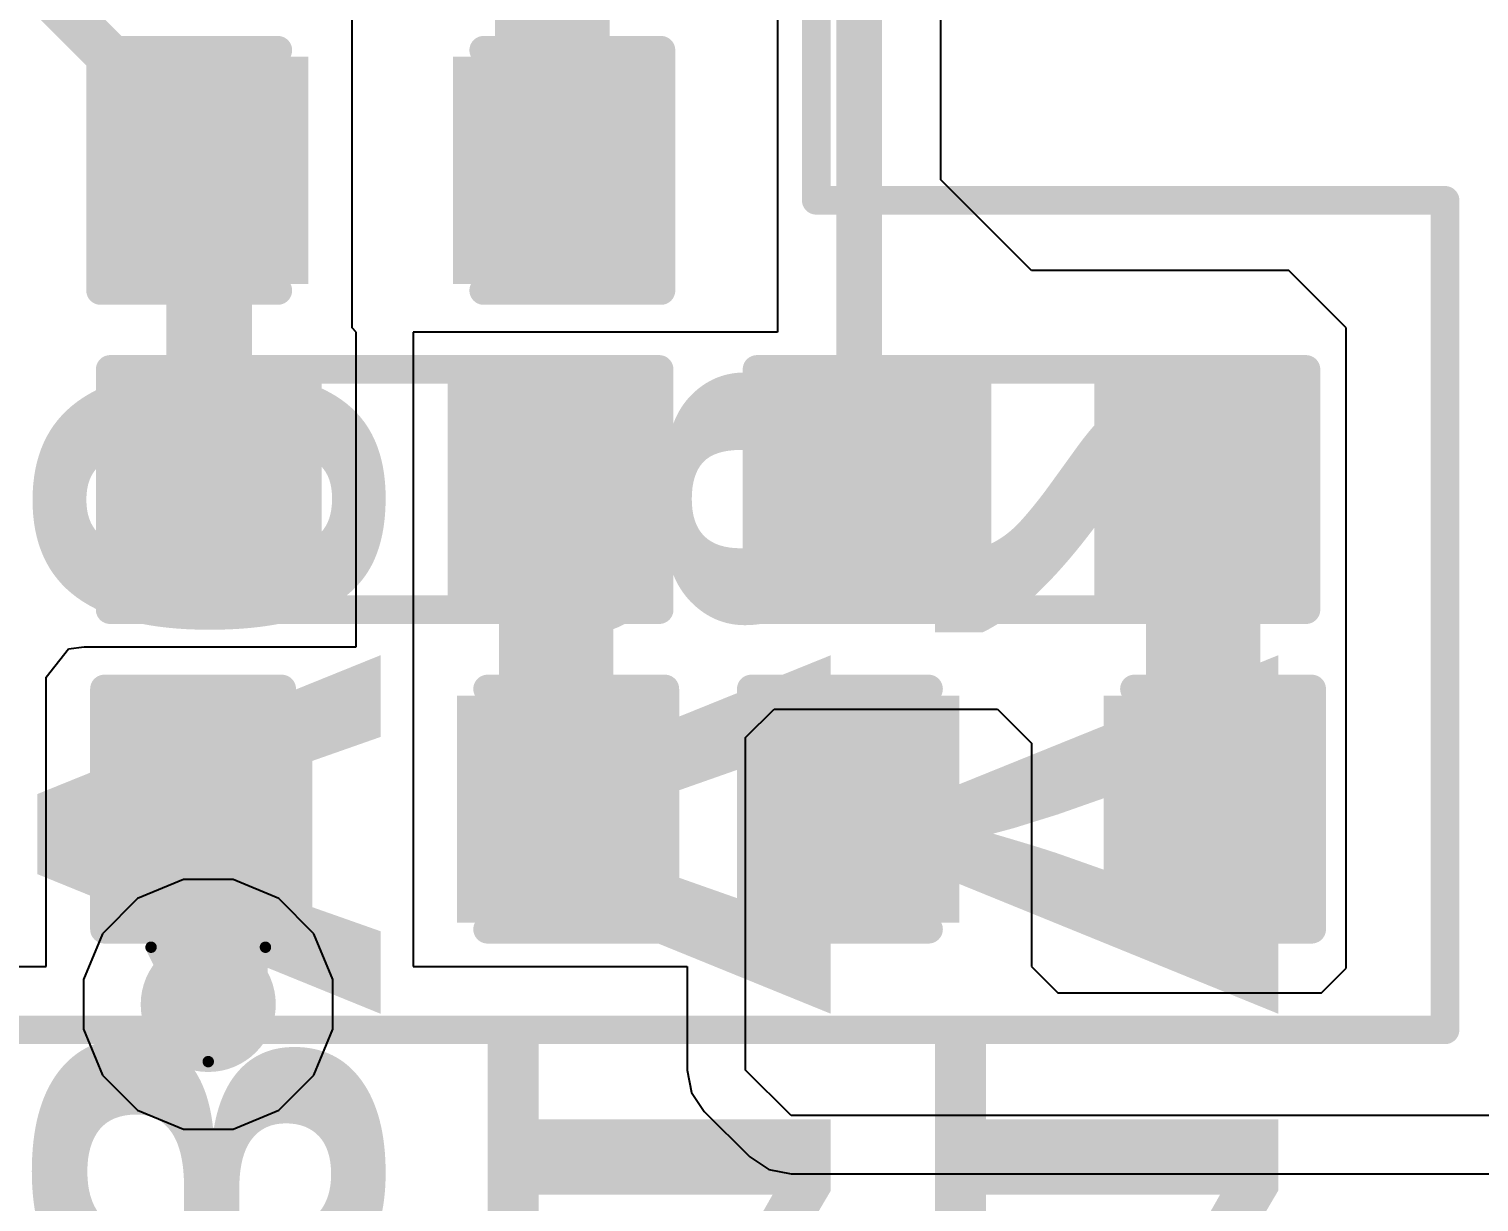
# Model space of a CAD drawing. Header units: inches. Extents: x 0 to 12.2, y 0 to 7.
# Drawn here: x 1.1973 to 1.4509, y 3.3449 to 3.5499 of the extents above; entities that cross this region are included whole.
import ezdxf

# ---------------------------------------------------------------- set-up
doc = ezdxf.new("R2010")
doc.units = ezdxf.units.IN
doc.header["$MEASUREMENT"] = 0
for name, color, linetype in [('Bottom Layer', 5, 'Continuous'), ('Bottom Overlay', 54, 'Continuous'), ('Drill Drawing', 1, 'Continuous'), ('Layer 1', 16, 'Continuous'), ('Layer 2', 76, 'Continuous'), ('Top Layer', 1, 'Continuous'), ('Top Overlay', 2, 'Continuous'), ('Top Paste', 8, 'Continuous'), ('Top Solder', 216, 'Continuous'), ('Via Holes', 16, 'Continuous')]:
    doc.layers.add(name, color=color, linetype=linetype)
doc.styles.add('Arial Black_Bold', font='', dxfattribs={"height": 0.2})
doc.styles.get('Arial Black_Bold').set_extended_font_data('Arial Black', bold=True)

# ---------------------------------------------------------------- blocks, each defined once
blk = doc.blocks.new('R___0603_108')
at = {"layer": 'Top Layer'}
for points in [[(-0.015, 0.0175), (-0.015, -0.0175), (-0.045, -0.0175), (-0.045, 0.0175)], [(0.045, 0.0175), (0.045, -0.0175), (0.015, -0.0175), (0.015, 0.0175)]]:
    blk.add_hatch(color=1, dxfattribs=at).paths.add_polyline_path(points)
at = {"layer": 'Top Paste'}
for points in [[(-0.015, 0.0175), (-0.015, -0.0175), (-0.045, -0.0175), (-0.045, 0.0175)], [(0.045, 0.0175), (0.045, -0.0175), (0.015, -0.0175), (0.015, 0.0175)]]:
    blk.add_hatch(color=8, dxfattribs=at).paths.add_polyline_path(points)
at = {"layer": 'Top Solder'}
for points in [[(-0.011, 0.0215), (-0.011, -0.0215), (-0.049, -0.0215), (-0.049, 0.0215)], [(0.049, 0.0215), (0.049, -0.0215), (0.011, -0.0215), (0.011, 0.0215)]]:
    blk.add_hatch(color=216, dxfattribs=at).paths.add_polyline_path(points)
at = {"layer": 'Top Overlay'}
for points in [[(-0.048, 0.021, 0.005, 0.005, 0), (0.048, 0.021, 0.005, 0.005, 0)], [(-0.048, -0.021, 0.005, 0.005, 0), (-0.048, 0.021, 0.005, 0.005, 0)], [(0.048, -0.021, 0.005, 0.005, 0), (0.048, 0.021, 0.005, 0.005, 0)], [(-0.048, -0.021, 0.005, 0.005, 0), (0.048, -0.021, 0.005, 0.005, 0)]]:
    blk.add_lwpolyline(points, format="xyseb", dxfattribs=at)
for points in [[(-0.04925, 0.021, 0.0025, 0.0025, 1), (-0.04675, 0.021, 0.0025, 0.0025, 1)], [(-0.04925, 0.021, 0.0025, 0.0025, 1), (-0.04675, 0.021, 0.0025, 0.0025, 1)], [(0.04675, 0.021, 0.0025, 0.0025, 1), (0.04925, 0.021, 0.0025, 0.0025, 1)], [(0.04675, 0.021, 0.0025, 0.0025, 1), (0.04925, 0.021, 0.0025, 0.0025, 1)], [(-0.04925, -0.021, 0.0025, 0.0025, 1), (-0.04675, -0.021, 0.0025, 0.0025, 1)], [(-0.04925, -0.021, 0.0025, 0.0025, 1), (-0.04675, -0.021, 0.0025, 0.0025, 1)], [(0.04675, -0.021, 0.0025, 0.0025, 1), (0.04925, -0.021, 0.0025, 0.0025, 1)], [(0.04675, -0.021, 0.0025, 0.0025, 1), (0.04925, -0.021, 0.0025, 0.0025, 1)]]:
    blk.add_lwpolyline(points, format="xyseb", close=True, dxfattribs=at)
blk = doc.blocks.new('R___0603_112')
at = {"layer": 'Top Layer'}
for points in [[(-0.015, 0.0175), (-0.015, -0.0175), (-0.045, -0.0175), (-0.045, 0.0175)], [(0.045, 0.0175), (0.045, -0.0175), (0.015, -0.0175), (0.015, 0.0175)]]:
    blk.add_hatch(color=1, dxfattribs=at).paths.add_polyline_path(points)
at = {"layer": 'Top Paste'}
for points in [[(-0.015, 0.0175), (-0.015, -0.0175), (-0.045, -0.0175), (-0.045, 0.0175)], [(0.045, 0.0175), (0.045, -0.0175), (0.015, -0.0175), (0.015, 0.0175)]]:
    blk.add_hatch(color=8, dxfattribs=at).paths.add_polyline_path(points)
at = {"layer": 'Top Solder'}
for points in [[(-0.011, 0.0215), (-0.011, -0.0215), (-0.049, -0.0215), (-0.049, 0.0215)], [(0.049, 0.0215), (0.049, -0.0215), (0.011, -0.0215), (0.011, 0.0215)]]:
    blk.add_hatch(color=216, dxfattribs=at).paths.add_polyline_path(points)
at = {"layer": 'Top Overlay'}
for points in [[(-0.048, 0.021, 0.005, 0.005, 0), (0.048, 0.021, 0.005, 0.005, 0)], [(-0.048, -0.021, 0.005, 0.005, 0), (-0.048, 0.021, 0.005, 0.005, 0)], [(0.048, -0.021, 0.005, 0.005, 0), (0.048, 0.021, 0.005, 0.005, 0)], [(-0.048, -0.021, 0.005, 0.005, 0), (0.048, -0.021, 0.005, 0.005, 0)]]:
    blk.add_lwpolyline(points, format="xyseb", dxfattribs=at)
for points in [[(-0.04925, 0.021, 0.0025, 0.0025, 1), (-0.04675, 0.021, 0.0025, 0.0025, 1)], [(-0.04925, 0.021, 0.0025, 0.0025, 1), (-0.04675, 0.021, 0.0025, 0.0025, 1)], [(0.04675, 0.021, 0.0025, 0.0025, 1), (0.04925, 0.021, 0.0025, 0.0025, 1)], [(0.04675, 0.021, 0.0025, 0.0025, 1), (0.04925, 0.021, 0.0025, 0.0025, 1)], [(-0.04925, -0.021, 0.0025, 0.0025, 1), (-0.04675, -0.021, 0.0025, 0.0025, 1)], [(-0.04925, -0.021, 0.0025, 0.0025, 1), (-0.04675, -0.021, 0.0025, 0.0025, 1)], [(0.04675, -0.021, 0.0025, 0.0025, 1), (0.04925, -0.021, 0.0025, 0.0025, 1)], [(0.04675, -0.021, 0.0025, 0.0025, 1), (0.04925, -0.021, 0.0025, 0.0025, 1)]]:
    blk.add_lwpolyline(points, format="xyseb", close=True, dxfattribs=at)
blk = doc.blocks.new('C___0603_286')
at = {"layer": 'Top Layer'}
for points in [[(-0.015, 0.0175), (-0.015, -0.0175), (-0.045, -0.0175), (-0.045, 0.0175)], [(0.045, 0.0175), (0.045, -0.0175), (0.015, -0.0175), (0.015, 0.0175)]]:
    blk.add_hatch(color=1, dxfattribs=at).paths.add_polyline_path(points)
at = {"layer": 'Top Paste'}
for points in [[(-0.015, 0.0175), (-0.015, -0.0175), (-0.045, -0.0175), (-0.045, 0.0175)], [(0.045, 0.0175), (0.045, -0.0175), (0.015, -0.0175), (0.015, 0.0175)]]:
    blk.add_hatch(color=8, dxfattribs=at).paths.add_polyline_path(points)
at = {"layer": 'Top Solder'}
for points in [[(-0.01264, 0.01986), (-0.01264, -0.01986), (-0.04736, -0.01986), (-0.04736, 0.01986)], [(0.04736, 0.01986), (0.04736, -0.01986), (0.01264, -0.01986), (0.01264, 0.01986)]]:
    blk.add_hatch(color=216, dxfattribs=at).paths.add_polyline_path(points)
at = {"layer": 'Top Overlay'}
for points in [[(-0.018, 0.021, 0.005, 0.005, 0), (-0.049, 0.021, 0.005, 0.005, 0)], [(-0.049, 0.021, 0.005, 0.005, 0), (-0.049, -0.021, 0.005, 0.005, 0)], [(0.049, 0.021, 0.005, 0.005, 0), (0.018, 0.021, 0.005, 0.005, 0)], [(0.049, 0.021, 0.005, 0.005, 0), (0.049, -0.021, 0.005, 0.005, 0)], [(-0.018, -0.021, 0.005, 0.005, 0), (-0.049, -0.021, 0.005, 0.005, 0)], [(0.049, -0.021, 0.005, 0.005, 0), (0.018, -0.021, 0.005, 0.005, 0)]]:
    blk.add_lwpolyline(points, format="xyseb", dxfattribs=at)
for points in [[(-0.05025, 0.021, 0.0025, 0.0025, 1), (-0.04775, 0.021, 0.0025, 0.0025, 1)], [(-0.05025, 0.021, 0.0025, 0.0025, 1), (-0.04775, 0.021, 0.0025, 0.0025, 1)], [(-0.01925, 0.021, 0.0025, 0.0025, 1), (-0.01675, 0.021, 0.0025, 0.0025, 1)], [(0.01675, 0.021, 0.0025, 0.0025, 1), (0.01925, 0.021, 0.0025, 0.0025, 1)], [(0.04775, 0.021, 0.0025, 0.0025, 1), (0.05025, 0.021, 0.0025, 0.0025, 1)], [(0.04775, 0.021, 0.0025, 0.0025, 1), (0.05025, 0.021, 0.0025, 0.0025, 1)], [(-0.05025, -0.021, 0.0025, 0.0025, 1), (-0.04775, -0.021, 0.0025, 0.0025, 1)], [(-0.05025, -0.021, 0.0025, 0.0025, 1), (-0.04775, -0.021, 0.0025, 0.0025, 1)], [(-0.01925, -0.021, 0.0025, 0.0025, 1), (-0.01675, -0.021, 0.0025, 0.0025, 1)], [(0.01675, -0.021, 0.0025, 0.0025, 1), (0.01925, -0.021, 0.0025, 0.0025, 1)], [(0.04775, -0.021, 0.0025, 0.0025, 1), (0.05025, -0.021, 0.0025, 0.0025, 1)], [(0.04775, -0.021, 0.0025, 0.0025, 1), (0.05025, -0.021, 0.0025, 0.0025, 1)]]:
    blk.add_lwpolyline(points, format="xyseb", close=True, dxfattribs=at)
blk = doc.blocks.new('C___0603_287')
at = {"layer": 'Top Layer'}
for points in [[(-0.015, 0.0175), (-0.015, -0.0175), (-0.045, -0.0175), (-0.045, 0.0175)], [(0.045, 0.0175), (0.045, -0.0175), (0.015, -0.0175), (0.015, 0.0175)]]:
    blk.add_hatch(color=1, dxfattribs=at).paths.add_polyline_path(points)
at = {"layer": 'Top Paste'}
for points in [[(-0.015, 0.0175), (-0.015, -0.0175), (-0.045, -0.0175), (-0.045, 0.0175)], [(0.045, 0.0175), (0.045, -0.0175), (0.015, -0.0175), (0.015, 0.0175)]]:
    blk.add_hatch(color=8, dxfattribs=at).paths.add_polyline_path(points)
at = {"layer": 'Top Solder'}
for points in [[(-0.01264, 0.01986), (-0.01264, -0.01986), (-0.04736, -0.01986), (-0.04736, 0.01986)], [(0.04736, 0.01986), (0.04736, -0.01986), (0.01264, -0.01986), (0.01264, 0.01986)]]:
    blk.add_hatch(color=216, dxfattribs=at).paths.add_polyline_path(points)
at = {"layer": 'Top Overlay'}
for points in [[(-0.049, 0.021, 0.005, 0.005, 0), (-0.018, 0.021, 0.005, 0.005, 0)], [(-0.049, -0.021, 0.005, 0.005, 0), (-0.049, 0.021, 0.005, 0.005, 0)], [(0.018, 0.021, 0.005, 0.005, 0), (0.049, 0.021, 0.005, 0.005, 0)], [(0.049, -0.021, 0.005, 0.005, 0), (0.049, 0.021, 0.005, 0.005, 0)], [(-0.049, -0.021, 0.005, 0.005, 0), (-0.018, -0.021, 0.005, 0.005, 0)], [(0.018, -0.021, 0.005, 0.005, 0), (0.049, -0.021, 0.005, 0.005, 0)]]:
    blk.add_lwpolyline(points, format="xyseb", dxfattribs=at)
for points in [[(-0.05025, 0.021, 0.0025, 0.0025, 1), (-0.04775, 0.021, 0.0025, 0.0025, 1)], [(-0.05025, 0.021, 0.0025, 0.0025, 1), (-0.04775, 0.021, 0.0025, 0.0025, 1)], [(-0.01925, 0.021, 0.0025, 0.0025, 1), (-0.01675, 0.021, 0.0025, 0.0025, 1)], [(0.01675, 0.021, 0.0025, 0.0025, 1), (0.01925, 0.021, 0.0025, 0.0025, 1)], [(0.04775, 0.021, 0.0025, 0.0025, 1), (0.05025, 0.021, 0.0025, 0.0025, 1)], [(0.04775, 0.021, 0.0025, 0.0025, 1), (0.05025, 0.021, 0.0025, 0.0025, 1)], [(-0.05025, -0.021, 0.0025, 0.0025, 1), (-0.04775, -0.021, 0.0025, 0.0025, 1)], [(-0.05025, -0.021, 0.0025, 0.0025, 1), (-0.04775, -0.021, 0.0025, 0.0025, 1)], [(-0.01925, -0.021, 0.0025, 0.0025, 1), (-0.01675, -0.021, 0.0025, 0.0025, 1)], [(0.01675, -0.021, 0.0025, 0.0025, 1), (0.01925, -0.021, 0.0025, 0.0025, 1)], [(0.04775, -0.021, 0.0025, 0.0025, 1), (0.05025, -0.021, 0.0025, 0.0025, 1)], [(0.04775, -0.021, 0.0025, 0.0025, 1), (0.05025, -0.021, 0.0025, 0.0025, 1)]]:
    blk.add_lwpolyline(points, format="xyseb", close=True, dxfattribs=at)
blk = doc.blocks.new('C___0603_291')
at = {"layer": 'Top Layer'}
for points in [[(-0.015, 0.0175), (-0.015, -0.0175), (-0.045, -0.0175), (-0.045, 0.0175)], [(0.045, 0.0175), (0.045, -0.0175), (0.015, -0.0175), (0.015, 0.0175)]]:
    blk.add_hatch(color=1, dxfattribs=at).paths.add_polyline_path(points)
at = {"layer": 'Top Paste'}
for points in [[(-0.015, 0.0175), (-0.015, -0.0175), (-0.045, -0.0175), (-0.045, 0.0175)], [(0.045, 0.0175), (0.045, -0.0175), (0.015, -0.0175), (0.015, 0.0175)]]:
    blk.add_hatch(color=8, dxfattribs=at).paths.add_polyline_path(points)
at = {"layer": 'Top Solder'}
for points in [[(-0.01264, 0.01986), (-0.01264, -0.01986), (-0.04736, -0.01986), (-0.04736, 0.01986)], [(0.04736, 0.01986), (0.04736, -0.01986), (0.01264, -0.01986), (0.01264, 0.01986)]]:
    blk.add_hatch(color=216, dxfattribs=at).paths.add_polyline_path(points)
at = {"layer": 'Top Overlay'}
for points in [[(-0.018, 0.021, 0.005, 0.005, 0), (-0.049, 0.021, 0.005, 0.005, 0)], [(-0.049, 0.021, 0.005, 0.005, 0), (-0.049, -0.021, 0.005, 0.005, 0)], [(0.049, 0.021, 0.005, 0.005, 0), (0.018, 0.021, 0.005, 0.005, 0)], [(0.049, 0.021, 0.005, 0.005, 0), (0.049, -0.021, 0.005, 0.005, 0)], [(-0.018, -0.021, 0.005, 0.005, 0), (-0.049, -0.021, 0.005, 0.005, 0)], [(0.049, -0.021, 0.005, 0.005, 0), (0.018, -0.021, 0.005, 0.005, 0)]]:
    blk.add_lwpolyline(points, format="xyseb", dxfattribs=at)
for points in [[(-0.05025, 0.021, 0.0025, 0.0025, 1), (-0.04775, 0.021, 0.0025, 0.0025, 1)], [(-0.05025, 0.021, 0.0025, 0.0025, 1), (-0.04775, 0.021, 0.0025, 0.0025, 1)], [(-0.01925, 0.021, 0.0025, 0.0025, 1), (-0.01675, 0.021, 0.0025, 0.0025, 1)], [(0.01675, 0.021, 0.0025, 0.0025, 1), (0.01925, 0.021, 0.0025, 0.0025, 1)], [(0.04775, 0.021, 0.0025, 0.0025, 1), (0.05025, 0.021, 0.0025, 0.0025, 1)], [(0.04775, 0.021, 0.0025, 0.0025, 1), (0.05025, 0.021, 0.0025, 0.0025, 1)], [(-0.05025, -0.021, 0.0025, 0.0025, 1), (-0.04775, -0.021, 0.0025, 0.0025, 1)], [(-0.05025, -0.021, 0.0025, 0.0025, 1), (-0.04775, -0.021, 0.0025, 0.0025, 1)], [(-0.01925, -0.021, 0.0025, 0.0025, 1), (-0.01675, -0.021, 0.0025, 0.0025, 1)], [(0.01675, -0.021, 0.0025, 0.0025, 1), (0.01925, -0.021, 0.0025, 0.0025, 1)], [(0.04775, -0.021, 0.0025, 0.0025, 1), (0.05025, -0.021, 0.0025, 0.0025, 1)], [(0.04775, -0.021, 0.0025, 0.0025, 1), (0.05025, -0.021, 0.0025, 0.0025, 1)]]:
    blk.add_lwpolyline(points, format="xyseb", close=True, dxfattribs=at)

msp = doc.modelspace()

# ---------------------------------------------------------------- hatches: boundary and pattern name
at = {"layer": 'Bottom Layer'}
h = msp.add_hatch(color=5, dxfattribs=at)
edge = h.paths.add_edge_path()
edge.add_arc((1.22868, 3.37944), 0.01181, 0, 360)
at = {"layer": 'Layer 1'}
h = msp.add_hatch(color=16, dxfattribs=at)
edge = h.paths.add_edge_path()
edge.add_arc((1.22868, 3.37944), 0.01181, 0, 360)
at = {"layer": 'Layer 2'}
h = msp.add_hatch(color=76, dxfattribs=at)
edge = h.paths.add_edge_path()
edge.add_arc((1.22868, 3.37944), 0.01181, 0, 360)
at = {"layer": 'Top Layer'}
h = msp.add_hatch(color=1, dxfattribs=at)
edge = h.paths.add_edge_path()
edge.add_arc((1.22868, 3.37944), 0.01181, 0, 360)
at = {"layer": 'Via Holes'}
h = msp.add_hatch(color=7, dxfattribs=at)
edge = h.paths.add_edge_path()
edge.add_arc((1.22868, 3.37944), 0.00591, 0, 360)

# ---------------------------------------------------------------- linework, layer by layer
at = {"layer": 'Drill Drawing'}
for points in [[(1.21868, 3.38944, 0.002, 0.002, 0), (1.23868, 3.38944, 0.002, 0.002, 0)], [(1.21868, 3.38944, 0.002, 0.002, 0), (1.22868, 3.36944, 0.002, 0.002, 0)], [(1.22868, 3.36944, 0.002, 0.002, 0), (1.23868, 3.38944, 0.002, 0.002, 0)]]:
    msp.add_lwpolyline(points, format="xyseb", dxfattribs=at)
for points in [[(1.21818, 3.38944, 0.001, 0.001, 1), (1.21918, 3.38944, 0.001, 0.001, 1)], [(1.21818, 3.38944, 0.001, 0.001, 1), (1.21918, 3.38944, 0.001, 0.001, 1)], [(1.23818, 3.38944, 0.001, 0.001, 1), (1.23918, 3.38944, 0.001, 0.001, 1)], [(1.23818, 3.38944, 0.001, 0.001, 1), (1.23918, 3.38944, 0.001, 0.001, 1)], [(1.22818, 3.36944, 0.001, 0.001, 1), (1.22918, 3.36944, 0.001, 0.001, 1)], [(1.22818, 3.36944, 0.001, 0.001, 1), (1.22918, 3.36944, 0.001, 0.001, 1)]]:
    msp.add_lwpolyline(points, format="xyseb", close=True, dxfattribs=at)
at = {"layer": 'Layer 2'}
for p, q in [((1.22434, 3.40125), (1.21633, 3.39793)), ((1.23302, 3.40125), (1.22434, 3.40125)), ((1.24104, 3.39793), (1.23302, 3.40125)), ((1.21633, 3.39793), (1.21019, 3.3918)), ((1.24717, 3.3918), (1.24104, 3.39793)), ((1.21019, 3.3918), (1.20687, 3.38378)), ((1.25049, 3.38378), (1.24717, 3.3918)), ((1.20687, 3.38378), (1.20687, 3.3751)), ((1.25049, 3.3751), (1.25049, 3.38378)), ((1.20687, 3.3751), (1.21019, 3.36709)), ((1.24717, 3.36709), (1.25049, 3.3751)), ((1.21019, 3.36709), (1.21633, 3.36095)), ((1.24104, 3.36095), (1.24717, 3.36709)), ((1.21633, 3.36095), (1.22434, 3.35763)), ((1.23302, 3.35763), (1.24104, 3.36095)), ((1.22434, 3.35763), (1.23302, 3.35763))]:
    msp.add_line(p, q, dxfattribs=at)
at = {"layer": 'Top Layer'}
for p, q in [((1.3568, 3.52357), (1.3568, 3.71231)), ((1.32824, 3.6998), (1.32824, 3.49694)), ((1.25385, 3.5495), (1.25385, 3.55273)), ((1.25385, 3.49773), (1.25385, 3.5495)), ((1.37264, 3.50773), (1.3568, 3.52357)), ((1.41764, 3.50773), (1.37264, 3.50773)), ((1.42764, 3.49773), (1.41764, 3.50773)), ((1.25453, 3.49694), (1.25385, 3.49773)), ((1.25453, 3.44194), (1.25453, 3.49694)), ((1.25453, 3.49694), (1.25453, 3.49694)), ((1.31453, 3.49694), (1.26453, 3.49694)), ((1.26453, 3.49694), (1.26453, 3.44194)), ((1.31764, 3.49694), (1.31453, 3.49694)), ((1.31453, 3.49694), (1.31453, 3.49694)), ((1.32824, 3.49694), (1.31764, 3.49694)), ((1.31764, 3.49694), (1.31764, 3.49694)), ((1.42764, 3.49694), (1.42764, 3.49773)), ((1.42764, 3.44194), (1.42764, 3.49694)), ((1.42764, 3.49694), (1.42764, 3.49694)), ((1.20034, 3.43667), (1.20424, 3.44158)), ((1.20424, 3.44158), (1.20699, 3.44194)), ((1.20699, 3.44194), (1.25453, 3.44194)), ((1.26453, 3.44194), (1.26453, 3.44194)), ((1.26453, 3.44194), (1.26453, 3.44108)), ((1.26453, 3.44108), (1.26453, 3.44108)), ((1.26453, 3.44108), (1.26453, 3.38608)), ((1.42764, 3.44108), (1.42764, 3.44194)), ((1.42764, 3.44194), (1.42764, 3.44194)), ((1.42764, 3.38608), (1.42764, 3.44108)), ((1.42764, 3.44108), (1.42764, 3.44108)), ((1.20034, 3.38608), (1.20034, 3.43667)), ((1.32263, 3.42607), (1.32764, 3.43108)), ((1.32764, 3.43108), (1.36667, 3.43108)), ((1.36667, 3.43108), (1.37264, 3.42511)), ((1.32263, 3.36795), (1.32263, 3.42607)), ((1.37264, 3.42511), (1.37264, 3.38608)), ((1.15034, 3.38608), (1.20034, 3.38608)), ((1.26453, 3.38608), (1.31244, 3.38608)), ((1.31244, 3.38608), (1.31244, 3.36795)), ((1.37264, 3.38608), (1.37722, 3.38149)), ((1.42334, 3.38149), (1.42764, 3.38579)), ((1.42764, 3.38579), (1.42764, 3.38608)), ((1.42764, 3.38608), (1.42764, 3.38608)), ((1.37722, 3.38149), (1.42334, 3.38149)), ((1.31244, 3.36795), (1.31321, 3.36405)), ((1.33059, 3.36), (1.32263, 3.36795)), ((1.31321, 3.36405), (1.31542, 3.36074)), ((1.31542, 3.36074), (1.32338, 3.35279)), ((1.53675, 3.36), (1.33059, 3.36)), ((1.32338, 3.35279), (1.32668, 3.35058)), ((1.32668, 3.35058), (1.33059, 3.3498)), ((1.33059, 3.3498), (1.53675, 3.3498))]:
    msp.add_line(p, q, dxfattribs=at)
for points in [[(1.34252, 3.46944, 0.008, 0.008, 0), (1.34252, 3.70572, 0.008, 0.008, 0)], [(1.28885, 3.52523, 0.02, 0.02, 0), (1.28885, 3.584, 0.02, 0.02, 0)], [(1.19412, 3.56246, 0.008, 0.008, 0), (1.22885, 3.52773, 0.008, 0.008, 0)], [(1.22885, 3.47012, 0.015, 0.015, 0), (1.22885, 3.52523, 0.015, 0.015, 0)], [(1.22885, 3.52523, 0.008, 0.008, 0), (1.22885, 3.52773, 0.008, 0.008, 0)], [(1.28953, 3.41358, 0.02, 0.02, 0), (1.28953, 3.46944, 0.02, 0.02, 0)], [(1.40264, 3.41358, 0.02, 0.02, 0), (1.40264, 3.46944, 0.02, 0.02, 0)], [(1.22885, 3.47012, 0.008, 0.008, 0), (1.22953, 3.46944, 0.008, 0.008, 0)], [(1.2291, 3.37986, 0.02, 0.02, 0), (1.2291, 3.41358, 0.02, 0.02, 0)]]:
    msp.add_lwpolyline(points, format="xyseb", dxfattribs=at)
for points in [[(1.28385, 3.52523, 0.01, 0.01, 1), (1.29385, 3.52523, 0.01, 0.01, 1)], [(1.2251, 3.52523, 0.0075, 0.0075, 1), (1.2326, 3.52523, 0.0075, 0.0075, 1)], [(1.22685, 3.52773, 0.004, 0.004, 1), (1.23085, 3.52773, 0.004, 0.004, 1)], [(1.22685, 3.52773, 0.004, 0.004, 1), (1.23085, 3.52773, 0.004, 0.004, 1)], [(1.22685, 3.52523, 0.004, 0.004, 1), (1.23085, 3.52523, 0.004, 0.004, 1)], [(1.28453, 3.46944, 0.01, 0.01, 1), (1.29453, 3.46944, 0.01, 0.01, 1)], [(1.39764, 3.46944, 0.01, 0.01, 1), (1.40764, 3.46944, 0.01, 0.01, 1)], [(1.2251, 3.47012, 0.0075, 0.0075, 1), (1.2326, 3.47012, 0.0075, 0.0075, 1)], [(1.22685, 3.47012, 0.004, 0.004, 1), (1.23085, 3.47012, 0.004, 0.004, 1)], [(1.22753, 3.46944, 0.004, 0.004, 1), (1.23153, 3.46944, 0.004, 0.004, 1)], [(1.34052, 3.46944, 0.004, 0.004, 1), (1.34452, 3.46944, 0.004, 0.004, 1)], [(1.2241, 3.41358, 0.01, 0.01, 1), (1.2341, 3.41358, 0.01, 0.01, 1)], [(1.28453, 3.41358, 0.01, 0.01, 1), (1.29453, 3.41358, 0.01, 0.01, 1)], [(1.39764, 3.41358, 0.01, 0.01, 1), (1.40764, 3.41358, 0.01, 0.01, 1)], [(1.2241, 3.37986, 0.01, 0.01, 1), (1.2341, 3.37986, 0.01, 0.01, 1)]]:
    msp.add_lwpolyline(points, format="xyseb", close=True, dxfattribs=at)
at = {"layer": 'Top Overlay'}
for points in [[(1.335, 3.52, 0.005, 0.005, 0), (1.335, 3.605, 0.005, 0.005, 0)], [(1.335, 3.52, 0.005, 0.005, 0), (1.44496, 3.52, 0.005, 0.005, 0)], [(1.44496, 3.375, 0.005, 0.005, 0), (1.44496, 3.52, 0.005, 0.005, 0)], [(1.08, 3.375, 0.005, 0.005, 0), (1.44496, 3.375, 0.005, 0.005, 0)]]:
    msp.add_lwpolyline(points, format="xyseb", dxfattribs=at)
for points in [[(1.33375, 3.52, 0.0025, 0.0025, 1), (1.33625, 3.52, 0.0025, 0.0025, 1)], [(1.33375, 3.52, 0.0025, 0.0025, 1), (1.33625, 3.52, 0.0025, 0.0025, 1)], [(1.44371, 3.52, 0.0025, 0.0025, 1), (1.44621, 3.52, 0.0025, 0.0025, 1)], [(1.44371, 3.52, 0.0025, 0.0025, 1), (1.44621, 3.52, 0.0025, 0.0025, 1)], [(1.44371, 3.375, 0.0025, 0.0025, 1), (1.44621, 3.375, 0.0025, 0.0025, 1)], [(1.44371, 3.375, 0.0025, 0.0025, 1), (1.44621, 3.375, 0.0025, 0.0025, 1)]]:
    msp.add_lwpolyline(points, format="xyseb", close=True, dxfattribs=at)

# ---------------------------------------------------------------- block references
for name, p in [('C___0603_287', (1.25885, 3.52523)), ('R___0603_108', (1.25953, 3.46944)), ('R___0603_112', (1.37264, 3.46944))]:
    msp.add_blockref(name, p)
at = {"rotation": 180}
for name, p in [('C___0603_286', (1.25953, 3.41358)), ('C___0603_291', (1.37264, 3.41358))]:
    msp.add_blockref(name, p, dxfattribs=at)

# ---------------------------------------------------------------- texts
at = {"layer": 'Bottom Overlay', "style": 'Arial Black_Bold', "text_generation_flag": 2}
for s, p in [('1V8', (1.27755, 3.3238)), ('3V0', (1.19881, 3.3238)), ('1V2', (1.35579, 3.3238))]:
    msp.add_text(s, height=0.06, rotation=270, dxfattribs=at).set_placement(p)

doc.saveas('drawing.dxf')
